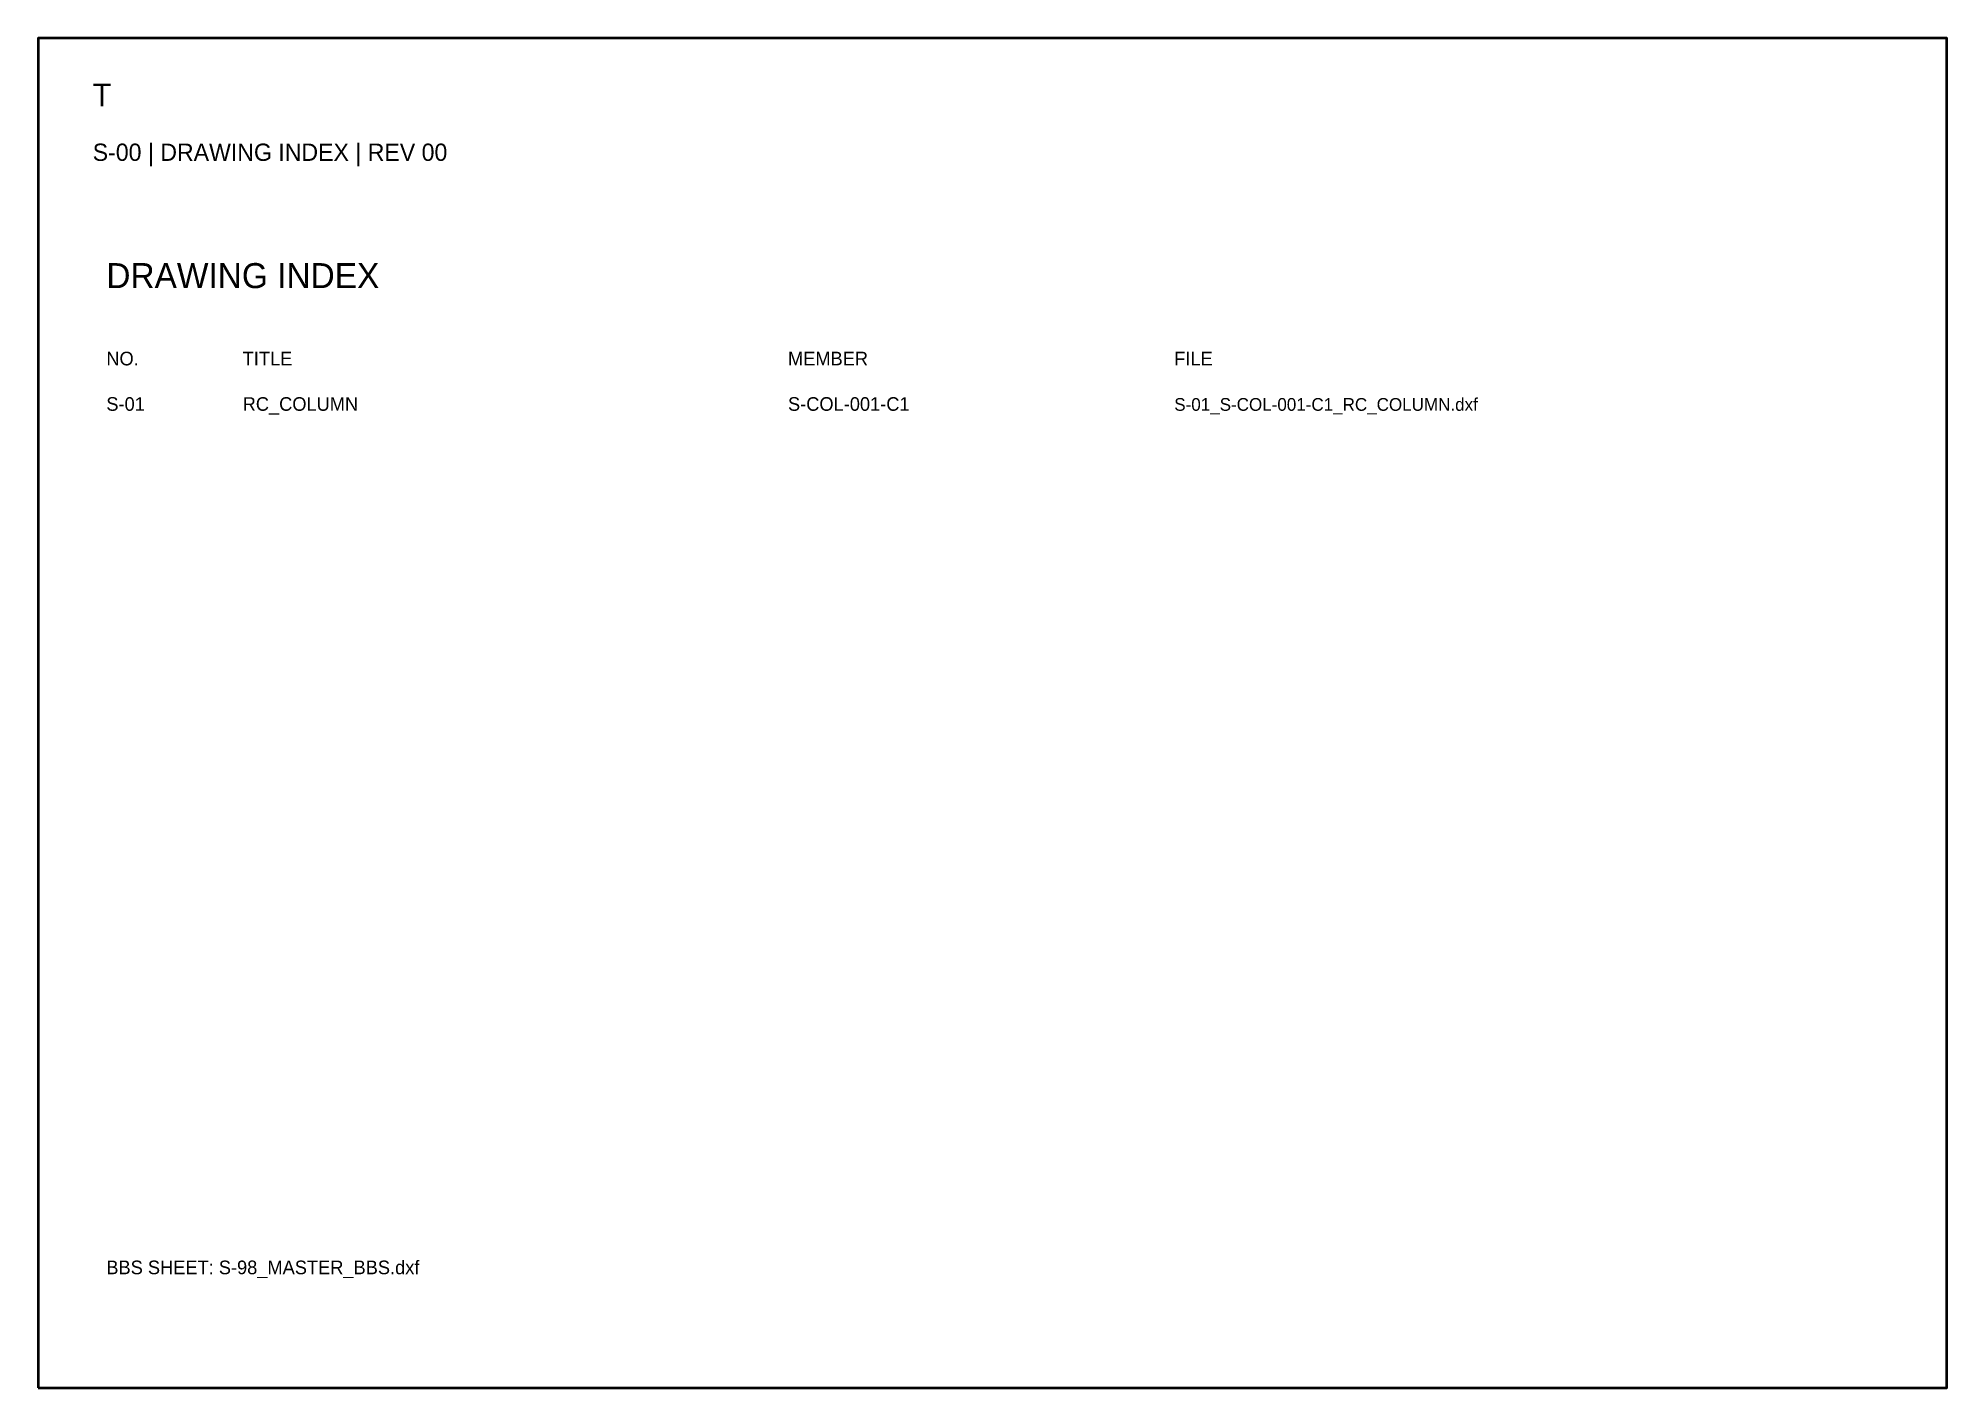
# Model space of a CAD drawing. Header units: millimetres. Extents: x 0 to 420, y 0 to 297.
import ezdxf

# ---------------------------------------------------------------- set-up
doc = ezdxf.new("R2010")
doc.units = ezdxf.units.MM
for name, color, linetype in [('BORDER', 7, 'CONTINUOUS'), ('NOTES', 3, 'CONTINUOUS'), ('TEXT', 7, 'CONTINUOUS')]:
    doc.layers.add(name, color=color, linetype=linetype)

msp = doc.modelspace()

# ---------------------------------------------------------------- linework, layer by layer
at = {"layer": 'BORDER', "color": 7, "lineweight": 50}
msp.add_lwpolyline([(0, 0), (420, 0), (420, 297), (0, 297)], close=True, dxfattribs=at)

# ---------------------------------------------------------------- texts
at = {"layer": 'NOTES'}
msp.add_text('BBS SHEET: S-98_MASTER_BBS.dxf', height=3, dxfattribs=at).set_placement((15, 25))
at = {"layer": 'TEXT'}
for s, height, p in [('T', 5, (12, 282)), ('S-00 | DRAWING INDEX | REV 00', 3.8, (12, 270)), ('DRAWING INDEX', 5.5, (15, 242)), ('NO.', 3, (15, 225)), ('TITLE', 3, (45, 225)), ('MEMBER', 3, (165, 225)), ('FILE', 3, (250, 225)), ('S-01', 3, (15, 215)), ('RC_COLUMN', 3, (45, 215)), ('S-COL-001-C1', 3, (165, 215)), ('S-01_S-COL-001-C1_RC_COLUMN.dxf', 2.8, (250, 215))]:
    msp.add_text(s, height=height, dxfattribs=at).set_placement(p)

doc.saveas('drawing.dxf')
